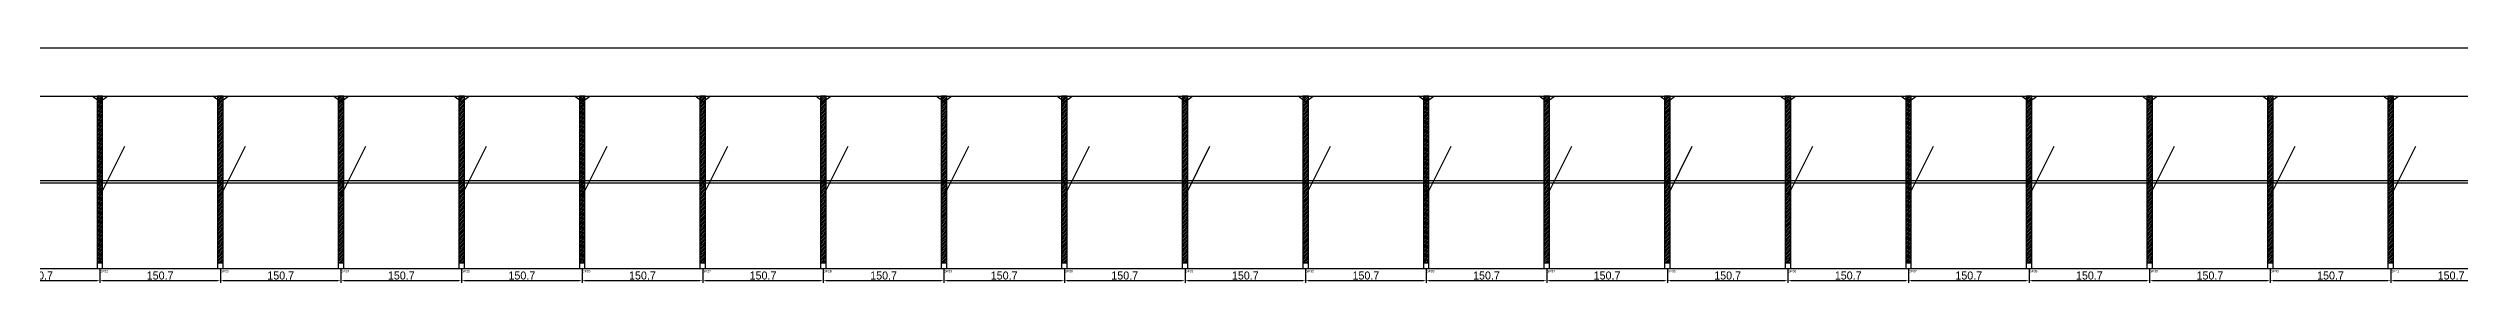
# Model space of a CAD drawing. Header units: metres. Extents: x -30 to 12446, y -25 to 308.
# Drawn here: x 3130 to 6143, y -25 to 268 of the extents above; entities that cross this region are included whole.
import ezdxf

# ---------------------------------------------------------------- set-up
doc = ezdxf.new("R2010")
doc.units = ezdxf.units.M
for name, color, linetype in [('BARRA_ANCORAGEM', 1, 'Continuous'), ('COTA', 241, 'Continuous'), ('GARFOS OK', 3, 'Continuous'), ('NOME DA VIGA', 6, 'Continuous'), ('SARR_7x7', 40, 'Continuous'), ('TIRAS REESCORAMENTO', 252, 'Continuous'), ('VIGAS', 3, 'Continuous')]:
    doc.layers.add(name, color=color, linetype=linetype)
doc.dimstyles.new('EZ DXF', dxfattribs={"dimtxt": 10, "dimasz": 3.5, "dimexe": 3, "dimexo": 1.5, "dimgap": 1, "dimtad": 1, "dimdec": 1, "dimdsep": 46, "dimcen": 2.5, "dimazin": 3, "dimtfac": 1, "dimtmove": 0, "dimatfit": 3})

msp = doc.modelspace()

# ---------------------------------------------------------------- hatches: boundary and pattern name
at = {"layer": 'COTA'}
h = msp.add_hatch(dxfattribs=at)
h.set_pattern_fill('ANSI31', scale=0.5)
h.paths.add_polyline_path([(3190.71, 0), (3197.71, 0), (3197.71, 208), (3190.71, 208)])
h = msp.add_hatch(dxfattribs=at)
h.set_pattern_fill('ANSI31', scale=0.5)
h.paths.add_polyline_path([(3341.39, 0), (3348.39, 0), (3348.39, 208), (3341.39, 208)])
h = msp.add_hatch(dxfattribs=at)
h.set_pattern_fill('ANSI31', scale=0.5)
h.paths.add_polyline_path([(3492.07, 0), (3499.07, 0), (3499.07, 208), (3492.07, 208)])
h = msp.add_hatch(dxfattribs=at)
h.set_pattern_fill('ANSI31', scale=0.5)
h.paths.add_polyline_path([(3642.74, 0), (3649.74, 0), (3649.74, 208), (3642.74, 208)])
h = msp.add_hatch(dxfattribs=at)
h.set_pattern_fill('ANSI31', scale=0.5)
h.paths.add_polyline_path([(3793.42, 0), (3800.42, 0), (3800.42, 208), (3793.42, 208)])
h = msp.add_hatch(dxfattribs=at)
h.set_pattern_fill('ANSI31', scale=0.5)
h.paths.add_polyline_path([(3944.1, 0), (3951.1, 0), (3951.1, 208), (3944.1, 208)])
h = msp.add_hatch(dxfattribs=at)
h.set_pattern_fill('ANSI31', scale=0.5)
h.paths.add_polyline_path([(4094.77, 0), (4101.77, 0), (4101.77, 208), (4094.77, 208)])
h = msp.add_hatch(dxfattribs=at)
h.set_pattern_fill('ANSI31', scale=0.5)
h.paths.add_polyline_path([(4245.45, 0), (4252.45, 0), (4252.45, 208), (4245.45, 208)])
h = msp.add_hatch(dxfattribs=at)
h.set_pattern_fill('ANSI31', scale=0.5)
h.paths.add_polyline_path([(4396.13, 0), (4403.13, 0), (4403.13, 208), (4396.13, 208)])
h = msp.add_hatch(dxfattribs=at)
h.set_pattern_fill('ANSI31', scale=0.5)
h.paths.add_polyline_path([(4546.8, 0), (4553.8, 0), (4553.8, 208), (4546.8, 208)])
h = msp.add_hatch(dxfattribs=at)
h.set_pattern_fill('ANSI31', scale=0.5)
h.paths.add_polyline_path([(4697.48, 0), (4704.48, 0), (4704.48, 208), (4697.48, 208)])
h = msp.add_hatch(dxfattribs=at)
h.set_pattern_fill('ANSI31', scale=0.5)
h.paths.add_polyline_path([(4848.16, 0), (4855.16, 0), (4855.16, 208), (4848.16, 208)])
h = msp.add_hatch(dxfattribs=at)
h.set_pattern_fill('ANSI31', scale=0.5)
h.paths.add_polyline_path([(4998.84, 0), (5005.84, 0), (5005.84, 208), (4998.84, 208)])
h = msp.add_hatch(dxfattribs=at)
h.set_pattern_fill('ANSI31', scale=0.5)
h.paths.add_polyline_path([(5149.51, 0), (5156.51, 0), (5156.51, 208), (5149.51, 208)])
h = msp.add_hatch(dxfattribs=at)
h.set_pattern_fill('ANSI31', scale=0.5)
h.paths.add_polyline_path([(5300.19, 0), (5307.19, 0), (5307.19, 208), (5300.19, 208)])
h = msp.add_hatch(dxfattribs=at)
h.set_pattern_fill('ANSI31', scale=0.5)
h.paths.add_polyline_path([(5450.87, 0), (5457.87, 0), (5457.87, 208), (5450.87, 208)])
h = msp.add_hatch(dxfattribs=at)
h.set_pattern_fill('ANSI31', scale=0.5)
h.paths.add_polyline_path([(5601.54, 0), (5608.54, 0), (5608.54, 208), (5601.54, 208)])
h = msp.add_hatch(dxfattribs=at)
h.set_pattern_fill('ANSI31', scale=0.5)
h.paths.add_polyline_path([(5752.22, 0), (5759.22, 0), (5759.22, 208), (5752.22, 208)])
h = msp.add_hatch(dxfattribs=at)
h.set_pattern_fill('ANSI31', scale=0.5)
h.paths.add_polyline_path([(5902.9, 0), (5909.9, 0), (5909.9, 208), (5902.9, 208)])
h = msp.add_hatch(dxfattribs=at)
h.set_pattern_fill('ANSI31', scale=0.5)
h.paths.add_polyline_path([(6053.57, 0), (6060.57, 0), (6060.57, 208), (6053.57, 208)])

# ---------------------------------------------------------------- linework, layer by layer
at = {"layer": 'BARRA_ANCORAGEM'}
for p, q in [((3194.21, 83.2), (3225.41, 145.6)), ((3344.89, 83.2), (3376.09, 145.6)), ((3495.57, 83.2), (3526.77, 145.6)), ((3646.24, 83.2), (3677.44, 145.6)), ((3796.92, 83.2), (3828.12, 145.6)), ((3947.6, 83.2), (3978.8, 145.6)), ((4098.27, 83.2), (4129.47, 145.6)), ((4248.95, 83.2), (4280.15, 145.6)), ((4399.63, 83.2), (4430.83, 145.6)), ((4550.3, 83.2), (4581.5, 145.6)), ((4700.98, 83.2), (4732.18, 145.6)), ((4851.66, 83.2), (4882.86, 145.6)), ((5002.34, 83.2), (5033.54, 145.6)), ((5153.01, 83.2), (5184.21, 145.6)), ((5303.69, 83.2), (5334.89, 145.6)), ((5454.37, 83.2), (5485.57, 145.6)), ((5605.04, 83.2), (5636.24, 145.6)), ((5755.72, 83.2), (5786.92, 145.6)), ((5906.4, 83.2), (5937.6, 145.6)), ((6057.07, 83.2), (6088.27, 145.6))]:
    msp.add_line(p, q, dxfattribs=at)
at = {"layer": 'GARFOS OK'}
for p, q in [((3194.21, 201), (3184.71, 208)), ((3184.71, 208), (3203.71, 208)), ((3194.21, 201), (3203.71, 208)), ((3344.89, 201), (3335.39, 208)), ((3335.39, 208), (3354.39, 208)), ((3344.89, 201), (3354.39, 208)), ((3495.57, 201), (3486.07, 208)), ((3486.07, 208), (3505.07, 208)), ((3495.57, 201), (3505.07, 208)), ((3646.24, 201), (3636.74, 208)), ((3636.74, 208), (3655.74, 208)), ((3646.24, 201), (3655.74, 208)), ((3796.92, 201), (3787.42, 208)), ((3787.42, 208), (3806.42, 208)), ((3796.92, 201), (3806.42, 208)), ((3947.6, 201), (3938.1, 208)), ((3938.1, 208), (3957.1, 208)), ((3947.6, 201), (3957.1, 208)), ((4098.27, 201), (4088.77, 208)), ((4088.77, 208), (4107.77, 208)), ((4098.27, 201), (4107.77, 208)), ((4248.95, 201), (4239.45, 208)), ((4239.45, 208), (4258.45, 208)), ((4248.95, 201), (4258.45, 208)), ((4399.63, 201), (4390.13, 208)), ((4390.13, 208), (4409.13, 208)), ((4399.63, 201), (4409.13, 208)), ((4550.3, 201), (4540.8, 208)), ((4540.8, 208), (4559.8, 208)), ((4550.3, 201), (4559.8, 208)), ((4700.98, 201), (4691.48, 208)), ((4691.48, 208), (4710.48, 208)), ((4700.98, 201), (4710.48, 208)), ((4851.66, 201), (4842.16, 208)), ((4842.16, 208), (4861.16, 208)), ((4851.66, 201), (4861.16, 208)), ((5002.34, 201), (4992.84, 208)), ((4992.84, 208), (5011.84, 208)), ((5002.34, 201), (5011.84, 208)), ((5153.01, 201), (5143.51, 208)), ((5143.51, 208), (5162.51, 208)), ((5153.01, 201), (5162.51, 208)), ((5303.69, 201), (5294.19, 208)), ((5294.19, 208), (5313.19, 208)), ((5303.69, 201), (5313.19, 208)), ((5454.37, 201), (5444.87, 208)), ((5444.87, 208), (5463.87, 208)), ((5454.37, 201), (5463.87, 208)), ((5605.04, 201), (5595.54, 208)), ((5595.54, 208), (5614.54, 208)), ((5605.04, 201), (5614.54, 208)), ((5755.72, 201), (5746.22, 208)), ((5746.22, 208), (5765.22, 208)), ((5755.72, 201), (5765.22, 208)), ((5906.4, 201), (5896.9, 208)), ((5896.9, 208), (5915.9, 208)), ((5906.4, 201), (5915.9, 208)), ((6057.07, 201), (6047.57, 208)), ((6047.57, 208), (6066.57, 208)), ((6057.07, 201), (6066.57, 208))]:
    msp.add_line(p, q, dxfattribs=at)
at = {"layer": 'GARFOS OK', "linetype": 'CONTINUOUS'}
msp.add_line((-30, -7), (12445.5, -7), dxfattribs=at)
at = {"layer": 'GARFOS OK'}
for points in [[(3190.71, 0), (3197.71, 0), (3197.71, 208), (3190.71, 208), (3190.71, 0)], [(3341.39, 0), (3348.39, 0), (3348.39, 208), (3341.39, 208), (3341.39, 0)], [(3492.07, 0), (3499.07, 0), (3499.07, 208), (3492.07, 208), (3492.07, 0)], [(3642.74, 0), (3649.74, 0), (3649.74, 208), (3642.74, 208), (3642.74, 0)], [(3793.42, 0), (3800.42, 0), (3800.42, 208), (3793.42, 208), (3793.42, 0)], [(3944.1, 0), (3951.1, 0), (3951.1, 208), (3944.1, 208), (3944.1, 0)], [(4094.77, 0), (4101.77, 0), (4101.77, 208), (4094.77, 208), (4094.77, 0)], [(4245.45, 0), (4252.45, 0), (4252.45, 208), (4245.45, 208), (4245.45, 0)], [(4396.13, 0), (4403.13, 0), (4403.13, 208), (4396.13, 208), (4396.13, 0)], [(4546.8, 0), (4553.8, 0), (4553.8, 208), (4546.8, 208), (4546.8, 0)], [(4697.48, 0), (4704.48, 0), (4704.48, 208), (4697.48, 208), (4697.48, 0)], [(4848.16, 0), (4855.16, 0), (4855.16, 208), (4848.16, 208), (4848.16, 0)], [(4998.84, 0), (5005.84, 0), (5005.84, 208), (4998.84, 208), (4998.84, 0)], [(5149.51, 0), (5156.51, 0), (5156.51, 208), (5149.51, 208), (5149.51, 0)], [(5300.19, 0), (5307.19, 0), (5307.19, 208), (5300.19, 208), (5300.19, 0)], [(5450.87, 0), (5457.87, 0), (5457.87, 208), (5450.87, 208), (5450.87, 0)], [(5601.54, 0), (5608.54, 0), (5608.54, 208), (5601.54, 208), (5601.54, 0)], [(5752.22, 0), (5759.22, 0), (5759.22, 208), (5752.22, 208), (5752.22, 0)], [(5902.9, 0), (5909.9, 0), (5909.9, 208), (5902.9, 208), (5902.9, 0)], [(6053.57, 0), (6060.57, 0), (6060.57, 208), (6053.57, 208), (6053.57, 0)]]:
    msp.add_lwpolyline(points, dxfattribs=at)
at = {"layer": 'SARR_7x7'}
for points in [[(3190.71, -7), (3197.71, -7), (3197.71, 0), (3190.71, 0), (3190.71, -7)], [(3341.39, -7), (3348.39, -7), (3348.39, 0), (3341.39, 0), (3341.39, -7)], [(3492.07, -7), (3499.07, -7), (3499.07, 0), (3492.07, 0), (3492.07, -7)], [(3642.74, -7), (3649.74, -7), (3649.74, 0), (3642.74, 0), (3642.74, -7)], [(3793.42, -7), (3800.42, -7), (3800.42, 0), (3793.42, 0), (3793.42, -7)], [(3944.1, -7), (3951.1, -7), (3951.1, 0), (3944.1, 0), (3944.1, -7)], [(4094.77, -7), (4101.77, -7), (4101.77, 0), (4094.77, 0), (4094.77, -7)], [(4245.45, -7), (4252.45, -7), (4252.45, 0), (4245.45, 0), (4245.45, -7)], [(4396.13, -7), (4403.13, -7), (4403.13, 0), (4396.13, 0), (4396.13, -7)], [(4546.8, -7), (4553.8, -7), (4553.8, 0), (4546.8, 0), (4546.8, -7)], [(4697.48, -7), (4704.48, -7), (4704.48, 0), (4697.48, 0), (4697.48, -7)], [(4848.16, -7), (4855.16, -7), (4855.16, 0), (4848.16, 0), (4848.16, -7)], [(4998.84, -7), (5005.84, -7), (5005.84, 0), (4998.84, 0), (4998.84, -7)], [(5149.51, -7), (5156.51, -7), (5156.51, 0), (5149.51, 0), (5149.51, -7)], [(5300.19, -7), (5307.19, -7), (5307.19, 0), (5300.19, 0), (5300.19, -7)], [(5450.87, -7), (5457.87, -7), (5457.87, 0), (5450.87, 0), (5450.87, -7)], [(5601.54, -7), (5608.54, -7), (5608.54, 0), (5601.54, 0), (5601.54, -7)], [(5752.22, -7), (5759.22, -7), (5759.22, 0), (5752.22, 0), (5752.22, -7)], [(5902.9, -7), (5909.9, -7), (5909.9, 0), (5902.9, 0), (5902.9, -7)], [(6053.57, -7), (6060.57, -7), (6060.57, 0), (6053.57, 0), (6053.57, -7)]]:
    msp.add_lwpolyline(points, dxfattribs=at)
at = {"layer": 'TIRAS REESCORAMENTO'}
for points in [[(3043.54, 100), (3194.21, 100), (3194.21, 102.5), (3043.54, 102.5), (3043.54, 100)], [(3194.21, 100), (3344.89, 100), (3344.89, 102.5), (3194.21, 102.5), (3194.21, 100)], [(3344.89, 100), (3495.57, 100), (3495.57, 102.5), (3344.89, 102.5), (3344.89, 100)], [(3495.57, 100), (3646.24, 100), (3646.24, 102.5), (3495.57, 102.5), (3495.57, 100)], [(3646.24, 100), (3796.92, 100), (3796.92, 102.5), (3646.24, 102.5), (3646.24, 100)], [(3796.92, 100), (3947.6, 100), (3947.6, 102.5), (3796.92, 102.5), (3796.92, 100)], [(3947.6, 100), (4098.27, 100), (4098.27, 102.5), (3947.6, 102.5), (3947.6, 100)], [(4098.27, 100), (4248.95, 100), (4248.95, 102.5), (4098.27, 102.5), (4098.27, 100)], [(4248.95, 100), (4399.63, 100), (4399.63, 102.5), (4248.95, 102.5), (4248.95, 100)], [(4399.63, 100), (4550.3, 100), (4550.3, 102.5), (4399.63, 102.5), (4399.63, 100)], [(4550.3, 100), (4700.98, 100), (4700.98, 102.5), (4550.3, 102.5), (4550.3, 100)], [(4700.98, 100), (4851.66, 100), (4851.66, 102.5), (4700.98, 102.5), (4700.98, 100)], [(4851.66, 100), (5002.34, 100), (5002.34, 102.5), (4851.66, 102.5), (4851.66, 100)], [(5002.34, 100), (5153.01, 100), (5153.01, 102.5), (5002.34, 102.5), (5002.34, 100)], [(5153.01, 100), (5303.69, 100), (5303.69, 102.5), (5153.01, 102.5), (5153.01, 100)], [(5303.69, 100), (5454.37, 100), (5454.37, 102.5), (5303.69, 102.5), (5303.69, 100)], [(5454.37, 100), (5605.04, 100), (5605.04, 102.5), (5454.37, 102.5), (5454.37, 100)], [(5605.04, 100), (5755.72, 100), (5755.72, 102.5), (5605.04, 102.5), (5605.04, 100)], [(5755.72, 100), (5906.4, 100), (5906.4, 102.5), (5755.72, 102.5), (5755.72, 100)], [(5906.4, 100), (6057.07, 100), (6057.07, 102.5), (5906.4, 102.5), (5906.4, 100)], [(6057.07, 100), (6207.75, 100), (6207.75, 102.5), (6057.07, 102.5), (6057.07, 100)]]:
    msp.add_lwpolyline(points, dxfattribs=at)
at = {"layer": 'VIGAS'}
msp.add_lwpolyline([(0, 208), (12415.5, 208), (12415.5, 268), (0, 268), (0, 208)], dxfattribs=at)

# ---------------------------------------------------------------- texts
at = {"layer": 'NOME DA VIGA'}
for s, p in [('GF22', (3194.21, -12)), ('GF23', (3344.89, -12)), ('GF24', (3495.57, -12)), ('GF25', (3646.24, -12)), ('GF26', (3796.92, -12)), ('GF27', (3947.6, -12)), ('GF28', (4098.27, -12)), ('GF29', (4248.95, -12)), ('GF30', (4399.63, -12)), ('GF31', (4550.3, -12)), ('GF32', (4700.98, -12)), ('GF33', (4851.66, -12)), ('GF34', (5002.34, -12)), ('GF35', (5153.01, -12)), ('GF36', (5303.69, -12)), ('GF37', (5454.37, -12)), ('GF38', (5605.04, -12)), ('GF39', (5755.72, -12)), ('GF40', (5906.4, -12)), ('GF41', (6057.07, -12))]:
    msp.add_text(s, height=3, dxfattribs=at).set_placement(p)

# ---------------------------------------------------------------- dimensions: what is measured, and where the dimension line sits
at = {"layer": 'COTA'}
for base, p1, p2 in [((3043.54, -22), (3043.54, -7), (3194.21, -7)), ((3194.21, -22), (3194.21, -7), (3344.89, -7)), ((3344.89, -22), (3344.89, -7), (3495.57, -7)), ((3495.57, -22), (3495.57, -7), (3646.24, -7)), ((3646.24, -22), (3646.24, -7), (3796.92, -7)), ((3796.92, -22), (3796.92, -7), (3947.6, -7)), ((3947.6, -22), (3947.6, -7), (4098.27, -7)), ((4098.27, -22), (4098.27, -7), (4248.95, -7)), ((4248.95, -22), (4248.95, -7), (4399.63, -7)), ((4399.63, -22), (4399.63, -7), (4550.3, -7)), ((4550.3, -22), (4550.3, -7), (4700.98, -7)), ((4700.98, -22), (4700.98, -7), (4851.66, -7)), ((4851.66, -22), (4851.66, -7), (5002.34, -7)), ((5002.34, -22), (5002.34, -7), (5153.01, -7)), ((5153.01, -22), (5153.01, -7), (5303.69, -7)), ((5303.69, -22), (5303.69, -7), (5454.37, -7)), ((5454.37, -22), (5454.37, -7), (5605.04, -7)), ((5605.04, -22), (5605.04, -7), (5755.72, -7)), ((5755.72, -22), (5755.72, -7), (5906.4, -7)), ((5906.4, -22), (5906.4, -7), (6057.07, -7)), ((6057.07, -22), (6057.07, -7), (6207.75, -7))]:
    msp.add_linear_dim(base=base, p1=p1, p2=p2, dimstyle='EZ DXF', dxfattribs=at).render()

doc.saveas('drawing.dxf')
